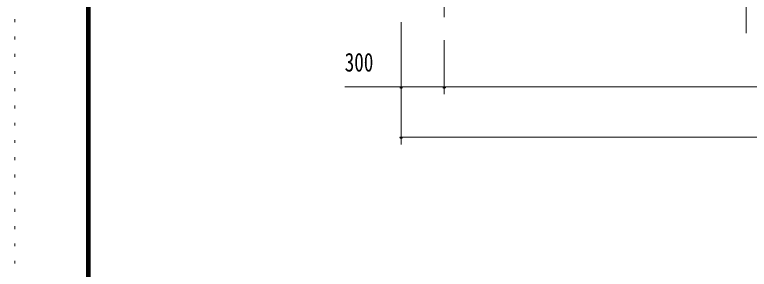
# Model space of a CAD drawing. Units: millimetres, scale not verified. Extents: x -23352 to 23352, y -10500 to 10500.
# Drawn here: x -6348 to -1239, y 0 to 1772 of the extents above; entities that cross this region are included whole.
import ezdxf
from ezdxf.enums import TextEntityAlignment as Align

# ---------------------------------------------------------------- set-up
doc = ezdxf.new("R2010")
doc.units = ezdxf.units.MM
doc.header["$LTSCALE"] = 40
doc.linetypes.add('USER3', pattern=[24, 12, -5, 2, -5])
doc.linetypes.add('USER4', pattern=[3, 0.5, -2.5])
for name, color, linetype, lineweight in [('0-3_1-2CENTER', 3, 'USER3', 18), ('0-5_1-5DIM', 3, 'Continuous', 18), ('0-C_F-F', 5, 'Continuous', 18), ('0-D_F-E_J_ADD', 5, 'USER4', 18)]:
    doc.layers.add(name, color=color, linetype=linetype, lineweight=lineweight)
doc.styles.add('ＭＳ ゴシック', font='')
doc.styles.get('ＭＳ ゴシック').set_extended_font_data('MS Gothic')

msp = doc.modelspace()

# ---------------------------------------------------------------- linework, layer by layer
at = {"layer": '0-3_1-2CENTER'}
for p, q in [((-3360.45, 4154.87), (-3360.45, 1644.67)), ((-1260.45, 1644.67), (-1260.45, 4154.87))]:
    msp.add_line(p, q, dxfattribs=at)
at = {"layer": '0-5_1-5DIM'}
for p, q in [((-3660.45, 1719.67), (-3660.45, 869.67)), ((-3360.45, 1594.67), (-3360.45, 1219.67)), ((4682.06, 1269.67), (-4052.95, 1269.67)), ((-3650.45, 1269.67), (-3670.45, 1269.67)), ((-3350.45, 1269.67), (-3370.45, 1269.67)), ((-3360.45, 1269.67), (3989.55, 1269.67)), ((-3650.45, 919.67), (-3670.45, 919.67)), ((-3660.45, 919.67), (4289.56, 919.67)), ((-3660.45, 919.67), (4289.56, 919.67))]:
    msp.add_line(p, q, dxfattribs=at)
for centre in [(-3660.45, 1269.67), (-3360.45, 1269.67), (-3660.45, 919.67)]:
    msp.add_arc(centre, 10, 180, 0, dxfattribs=at)
at = {"layer": '0-C_F-F'}
for points in [[(-5848.13, 10100), (-5848.13, -10000), (22851.87, -10000), (22851.87, 10100)], [(-5845.63, 10097.5), (22849.37, 10097.5), (22849.37, -9997.5), (-5845.63, -9997.5)], [(-5843.13, 10095), (-5843.13, -9995), (22846.87, -9995), (22846.87, 10095)], [(-5840.63, 10092.5), (22844.37, 10092.5), (22844.37, -9992.5), (-5840.63, -9992.5)], [(-5838.13, 10090), (22841.87, 10090), (22841.87, -9990), (-5838.13, -9990)], [(-5835.63, 10087.5), (22839.37, 10087.5), (22839.37, -9987.5), (-5835.63, -9987.5)], [(-5833.13, 10085), (22836.87, 10085), (22836.87, -9985), (-5833.13, -9985)], [(-5830.63, 10082.5), (-5830.63, -9982.5), (22834.37, -9982.5), (22834.37, 10082.5)], [(-5828.13, 10080), (-5828.13, -9980), (22831.87, -9980), (22831.87, 10080)], [(-5825.63, 10077.5), (-5825.63, -9977.5), (22829.37, -9977.5), (22829.37, 10077.5)], [(-5823.13, 10075), (22826.87, 10075), (22826.87, -9975), (-5823.13, -9975)]]:
    msp.add_lwpolyline(points, close=True, dxfattribs=at)
at = {"layer": '0-D_F-E_J_ADD'}
msp.add_lwpolyline([(-6348.13, 10500), (-6348.13, -10500), (23351.87, -10500), (23351.87, 10500)], close=True, dxfattribs=at)

# ---------------------------------------------------------------- texts
at = {"layer": '0-5_1-5DIM', "color": 7, "style": 'ＭＳ ゴシック', "width": 0.75}
msp.add_text('300', height=130.2, dxfattribs=at).set_placement((-4052.95, 1337.43), align=Align.BOTTOM_LEFT)

doc.saveas('drawing.dxf')
